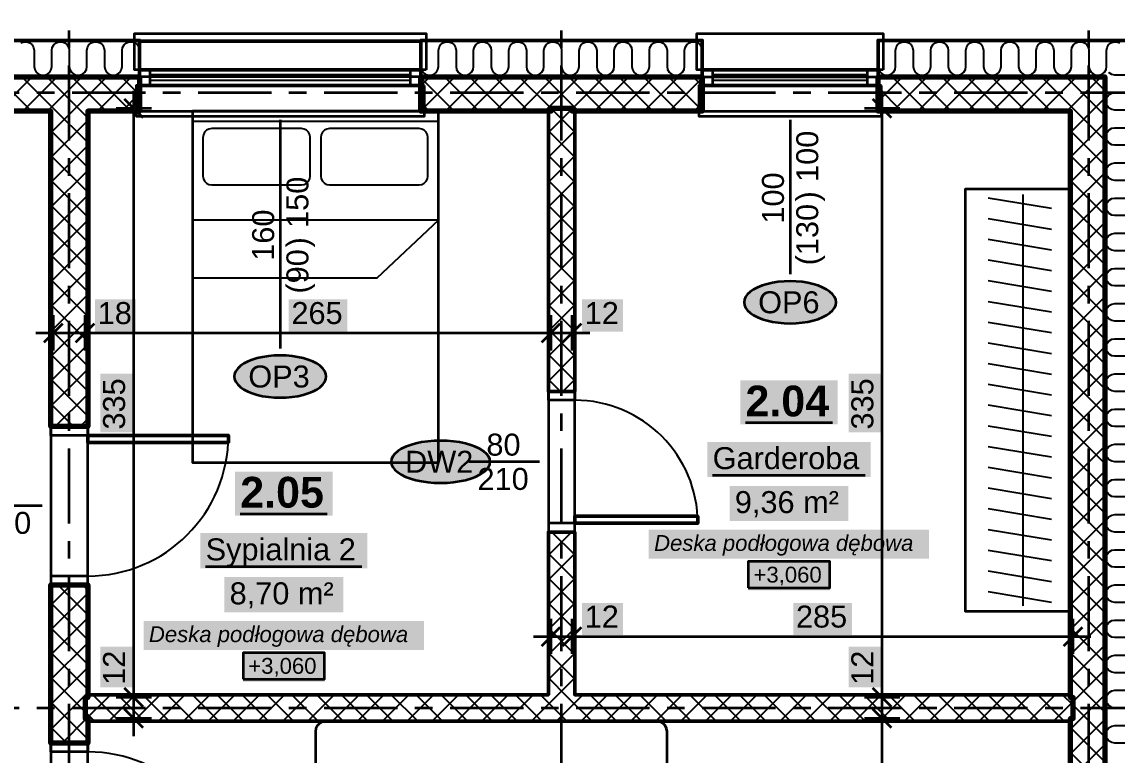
# Model space of a CAD drawing. Header units: metres. Extents: x -3.3 to 16.9, y -3.5 to 11.3.
# Drawn here: x 3.93 to 10.16, y 4.23 to 8.4 of the extents above; entities that cross this region are included whole.
import ezdxf

# ---------------------------------------------------------------- set-up
doc = ezdxf.new("R2010")
doc.units = ezdxf.units.M
doc.linetypes.add('PUNKTOWA', pattern=[10.5, 8.4, -1.05, 0, -1.05])
for name, color, linetype, lineweight in [('A-DRZWI', 3, 'Continuous', 35), ('A-KRESKOWANIE', 8, 'Continuous', 18), ('A-MASKA', 7, 'Continuous', 18), ('A-MEBLE', 8, 'Continuous', 18), ('A-OKNA', 3, 'Continuous', 35), ('A-OPISY', 2, 'Continuous', 25), ('A-OSIE', 1, 'PUNKTOWA', 25), ('A-POMIESZCZENIA', 2, 'Continuous', 25), ('A-SCIANY-DZIAL', 7, 'Continuous', 35), ('A-SCIANY-IZOL', 4, 'Continuous', 35), ('A-SCIANY-KONSTR', 7, 'Continuous', 50), ('A-WIDOK', 7, 'Continuous', 25), ('A-WYMIARY', 1, 'Continuous', 25)]:
    doc.layers.add(name, color=color, linetype=linetype, lineweight=lineweight)
doc.styles.add('PL_ARIAL', font='arial.ttf')
doc.styles.add('PL_ARIAL_B', font='arialbd.ttf')
doc.styles.add('PL_ARIAL_I', font='ariali.ttf')

msp = doc.modelspace()

# ---------------------------------------------------------------- hatches: boundary and pattern name
at = {"layer": 'A-MASKA', "true_color": 0xffffff}
for points in [[(4.3465, 6.6409), (4.5786, 6.6409), (4.5786, 6.8234), (4.3465, 6.8234)], [(5.4484, 6.6409), (5.7816, 6.6409), (5.7816, 6.8234), (5.4484, 6.8234)], [(7.1165, 6.6409), (7.3486, 6.6409), (7.3486, 6.8234), (7.1165, 6.8234)], [(4.5595, 6.0684), (4.5595, 6.4016), (4.377, 6.4016), (4.377, 6.0684)], [(8.8159, 6.0684), (8.8159, 6.4016), (8.6334, 6.4016), (8.6334, 6.0684)], [(7.1165, 4.9145), (7.3486, 4.9145), (7.3486, 5.097), (7.1165, 5.097)], [(8.3184, 4.9145), (8.6516, 4.9145), (8.6516, 5.097), (8.3184, 5.097)], [(4.5595, 4.6165), (4.5595, 4.8486), (4.377, 4.8486), (4.377, 4.6165)], [(8.8159, 4.6165), (8.8159, 4.8486), (8.6334, 4.8486), (8.6334, 4.6165)]]:
    msp.add_hatch(color=7, dxfattribs=at).paths.add_polyline_path(points)
at = {"layer": 'A-OPISY', "true_color": 0xffffff}
for points in [[(8.5618, 6.8073), (8.5595, 6.823), (8.5529, 6.8383), (8.5419, 6.8532), (8.5267, 6.8673), (8.5077, 6.8803), (8.4851, 6.8921), (8.4594, 6.9025), (8.4309, 6.9112), (8.4002, 6.9182), (8.3678, 6.9232), (8.3342, 6.9263), (8.3, 6.9273), (8.2658, 6.9263), (8.2322, 6.9232), (8.1998, 6.9182), (8.1691, 6.9112), (8.1406, 6.9025), (8.1149, 6.8921), (8.0923, 6.8803), (8.0733, 6.8673), (8.0581, 6.8532), (8.0471, 6.8383), (8.0405, 6.823), (8.0382, 6.8073), (8.0405, 6.7916), (8.0471, 6.7762), (8.0581, 6.7614), (8.0733, 6.7473), (8.0923, 6.7342), (8.1149, 6.7224), (8.1406, 6.7121), (8.1691, 6.7034), (8.1998, 6.6964), (8.2322, 6.6914), (8.2658, 6.6883), (8.3, 6.6873), (8.3342, 6.6883), (8.3678, 6.6914), (8.4002, 6.6964), (8.4309, 6.7034), (8.4594, 6.7121), (8.4851, 6.7224), (8.5077, 6.7342), (8.5267, 6.7473), (8.5419, 6.7614), (8.5529, 6.7762), (8.5595, 6.7916)], [(5.6618, 6.385), (5.6595, 6.4007), (5.6529, 6.4161), (5.6419, 6.4309), (5.6267, 6.445), (5.6077, 6.4581), (5.5851, 6.4699), (5.5594, 6.4802), (5.5309, 6.4889), (5.5002, 6.4959), (5.4678, 6.5009), (5.4342, 6.504), (5.4, 6.505), (5.3658, 6.504), (5.3322, 6.5009), (5.2998, 6.4959), (5.2691, 6.4889), (5.2406, 6.4802), (5.2149, 6.4699), (5.1923, 6.4581), (5.1733, 6.445), (5.1581, 6.4309), (5.1471, 6.4161), (5.1405, 6.4007), (5.1382, 6.385), (5.1405, 6.3693), (5.1471, 6.3539), (5.1581, 6.3391), (5.1733, 6.325), (5.1923, 6.3119), (5.2149, 6.3001), (5.2406, 6.2898), (5.2691, 6.2811), (5.2998, 6.2741), (5.3322, 6.2691), (5.3658, 6.266), (5.4, 6.265), (5.4342, 6.266), (5.4678, 6.2691), (5.5002, 6.2741), (5.5309, 6.2811), (5.5594, 6.2898), (5.5851, 6.3001), (5.6077, 6.3119), (5.6267, 6.325), (5.6419, 6.3391), (5.6529, 6.3539), (5.6595, 6.3693)], [(6.5938, 5.9), (6.5914, 5.9157), (6.5842, 5.9311), (6.5723, 5.9459), (6.556, 5.96), (6.5355, 5.9731), (6.5112, 5.9849), (6.4835, 5.9952), (6.4528, 6.0039), (6.4198, 6.0109), (6.3848, 6.0159), (6.3487, 6.019), (6.3119, 6.02), (6.2751, 6.019), (6.2389, 6.0159), (6.204, 6.0109), (6.1709, 6.0039), (6.1403, 5.9952), (6.1126, 5.9849), (6.0883, 5.9731), (6.0678, 5.96), (6.0515, 5.9459), (6.0396, 5.9311), (6.0324, 5.9157), (6.03, 5.9), (6.0324, 5.8843), (6.0396, 5.8689), (6.0515, 5.8541), (6.0678, 5.84), (6.0883, 5.8269), (6.1126, 5.8151), (6.1403, 5.8048), (6.1709, 5.7961), (6.204, 5.7891), (6.2389, 5.7841), (6.2751, 5.781), (6.3119, 5.78), (6.3487, 5.781), (6.3848, 5.7841), (6.4198, 5.7891), (6.4528, 5.7961), (6.4835, 5.8048), (6.5112, 5.8151), (6.5355, 5.8269), (6.556, 5.84), (6.5723, 5.8541), (6.5842, 5.8689), (6.5914, 5.8843)]]:
    msp.add_hatch(color=7, dxfattribs=at).paths.add_polyline_path(points)
at = {"layer": 'A-POMIESZCZENIA', "true_color": 0xffffff}
for points in [[(8.0161, 6.1131), (8.5712, 6.1131), (8.5712, 6.3631), (8.0161, 6.3631)], [(7.8294, 5.8131), (8.7579, 5.8131), (8.7579, 6.0131), (7.8294, 6.0131)], [(5.1424, 5.5942), (5.6974, 5.5942), (5.6974, 5.8442), (5.1424, 5.8442)], [(7.9557, 5.5631), (8.6316, 5.5631), (8.6316, 5.7631), (7.9557, 5.7631)], [(4.9455, 5.2942), (5.8943, 5.2942), (5.8943, 5.4942), (4.9455, 5.4942)], [(7.4964, 5.3481), (9.0909, 5.3481), (9.0909, 5.5131), (7.4964, 5.5131)], [(8.0618, 5.1681), (8.5255, 5.1681), (8.5255, 5.3331), (8.0618, 5.3331)], [(5.082, 5.0442), (5.7579, 5.0442), (5.7579, 5.2442), (5.082, 5.2442)], [(4.6227, 4.8292), (6.2171, 4.8292), (6.2171, 4.9942), (4.6227, 4.9942)], [(5.188, 4.6492), (5.6518, 4.6492), (5.6518, 4.8142), (5.188, 4.8142)]]:
    msp.add_hatch(color=7, dxfattribs=at).paths.add_polyline_path(points)

# ---------------------------------------------------------------- linework, layer by layer
at = {"layer": 'A-DRZWI', "lineweight": 35, "ltscale": 0.05}
for points in [[(7.075, 6.3), (7.075, 6.25), (6.925, 6.25), (6.925, 6.3)], [(4.305, 6.1), (4.305, 6.05), (4.095, 6.05), (4.095, 6.1)], [(7.075, 5.5), (7.075, 5.55), (6.925, 5.55), (6.925, 5.5)], [(4.305, 5.2), (4.305, 5.25), (4.095, 5.25), (4.095, 5.2)], [(4.305, 4.3), (4.305, 4.25), (4.095, 4.25), (4.095, 4.3)]]:
    msp.add_lwpolyline(points, close=True, dxfattribs=at)
at = {"layer": 'A-DRZWI', "lineweight": 50, "ltscale": 0.05}
for points in [[(4.305, 6.05), (5.105, 6.05), (5.105, 6.01), (4.305, 6.01)], [(7.075, 5.55), (7.775, 5.55), (7.775, 5.59), (7.075, 5.59)]]:
    msp.add_lwpolyline(points, close=True, dxfattribs=at)
at = {"layer": 'A-DRZWI', "lineweight": 25, "ltscale": 0.05}
for centre, radius, start, end in [((7.075, 5.55), 0.7, 0, 90), ((4.305, 6.05), 0.8, -90, 0), ((4.305, 3.45), 0.8, 0, 90)]:
    msp.add_arc(centre, radius, start, end, dxfattribs=at)
at = {"layer": 'A-KRESKOWANIE', "lineweight": 25, "ltscale": 0.05}
for points in [[(3.925, 8.2828), (3.9413, 8.2887), (3.9587, 8.2887), (3.975, 8.2828), (3.9883, 8.2716), (3.997, 8.2566), (4, 8.2395), (4, 8.1475), (4.003, 8.1304), (4.0117, 8.1154), (4.025, 8.1042), (4.0413, 8.0983), (4.0587, 8.0983), (4.075, 8.1042), (4.0883, 8.1154), (4.097, 8.1304), (4.1, 8.1475), (4.1, 8.2395), (4.103, 8.2566), (4.1117, 8.2716), (4.125, 8.2828), (4.1413, 8.2887), (4.1587, 8.2887), (4.175, 8.2828), (4.1883, 8.2716), (4.197, 8.2566), (4.2, 8.2395), (4.2, 8.1475), (4.203, 8.1304), (4.2117, 8.1154), (4.225, 8.1042), (4.2413, 8.0983), (4.2587, 8.0983), (4.275, 8.1042), (4.2883, 8.1154), (4.297, 8.1304), (4.3, 8.1475), (4.3, 8.2395), (4.303, 8.2566), (4.3117, 8.2716), (4.325, 8.2828), (4.3413, 8.2887), (4.3587, 8.2887), (4.375, 8.2828), (4.3883, 8.2716), (4.397, 8.2566), (4.4, 8.2395), (4.4, 8.1475), (4.403, 8.1304), (4.4117, 8.1154), (4.425, 8.1042), (4.4413, 8.0983), (4.4587, 8.0983), (4.475, 8.1042), (4.4883, 8.1154), (4.497, 8.1304), (4.5, 8.1475), (4.5, 8.2395), (4.503, 8.2566), (4.5117, 8.2716), (4.525, 8.2828), (4.5413, 8.2887), (4.5587, 8.2887), (4.575, 8.2828), (4.5883, 8.2716), (4.597, 8.2566), (4.6, 8.2395)], [(6.2, 8.1475), (6.203, 8.1304), (6.2117, 8.1154), (6.225, 8.1042), (6.2413, 8.0983), (6.2587, 8.0983), (6.275, 8.1042), (6.2883, 8.1154), (6.297, 8.1304), (6.3, 8.1475), (6.3, 8.1475), (6.3, 8.2395), (6.303, 8.2566), (6.3117, 8.2716), (6.325, 8.2828), (6.3413, 8.2887), (6.3587, 8.2887), (6.375, 8.2828), (6.3883, 8.2716), (6.397, 8.2566), (6.4, 8.2395), (6.4, 8.1475), (6.403, 8.1304), (6.4117, 8.1154), (6.425, 8.1042), (6.4413, 8.0983), (6.4587, 8.0983), (6.475, 8.1042), (6.4883, 8.1154), (6.497, 8.1304), (6.5, 8.1475), (6.5, 8.2395), (6.503, 8.2566), (6.5117, 8.2716), (6.525, 8.2828), (6.5413, 8.2887), (6.5587, 8.2887), (6.575, 8.2828), (6.5883, 8.2716), (6.597, 8.2566), (6.6, 8.2395), (6.6, 8.1475), (6.603, 8.1304), (6.6117, 8.1154), (6.625, 8.1042), (6.6413, 8.0983), (6.6587, 8.0983), (6.675, 8.1042), (6.6883, 8.1154), (6.697, 8.1304), (6.7, 8.1475), (6.7, 8.2395), (6.703, 8.2566), (6.7117, 8.2716), (6.725, 8.2828), (6.7413, 8.2887), (6.7587, 8.2887), (6.775, 8.2828), (6.7883, 8.2716), (6.797, 8.2566), (6.8, 8.2395), (6.8, 8.1475), (6.803, 8.1304), (6.8117, 8.1154), (6.825, 8.1042), (6.8413, 8.0983), (6.8587, 8.0983), (6.875, 8.1042), (6.8883, 8.1154), (6.897, 8.1304), (6.9, 8.1475), (6.9, 8.2395), (6.903, 8.2566), (6.9117, 8.2716), (6.925, 8.2828), (6.9413, 8.2887), (6.9587, 8.2887), (6.975, 8.2828), (6.9883, 8.2716), (6.997, 8.2566), (7, 8.2395), (7, 8.1475), (7.003, 8.1304), (7.0117, 8.1154), (7.025, 8.1042), (7.0413, 8.0983), (7.0587, 8.0983), (7.075, 8.1042), (7.0883, 8.1154), (7.097, 8.1304), (7.1, 8.1475), (7.1, 8.2395), (7.103, 8.2566), (7.1117, 8.2716), (7.125, 8.2828), (7.1413, 8.2887), (7.1587, 8.2887), (7.175, 8.2828), (7.1883, 8.2716), (7.197, 8.2566), (7.2, 8.2395), (7.2, 8.1475), (7.203, 8.1304), (7.2117, 8.1154), (7.225, 8.1042), (7.2413, 8.0983), (7.2587, 8.0983), (7.275, 8.1042), (7.2883, 8.1154), (7.297, 8.1304), (7.3, 8.1475), (7.3, 8.2395), (7.303, 8.2566), (7.3117, 8.2716), (7.325, 8.2828), (7.3413, 8.2887), (7.3587, 8.2887), (7.375, 8.2828), (7.3883, 8.2716), (7.397, 8.2566), (7.4, 8.2395), (7.4, 8.1475), (7.403, 8.1304), (7.4117, 8.1154), (7.425, 8.1042), (7.4413, 8.0983), (7.4587, 8.0983), (7.475, 8.1042), (7.4883, 8.1154), (7.497, 8.1304), (7.5, 8.1475), (7.5, 8.2395), (7.503, 8.2566), (7.5117, 8.2716), (7.525, 8.2828), (7.5413, 8.2887), (7.5587, 8.2887), (7.575, 8.2828), (7.5883, 8.2716), (7.597, 8.2566), (7.6, 8.2395), (7.6, 8.2395), (7.6, 8.1475), (7.603, 8.1304), (7.6117, 8.1154), (7.625, 8.1042), (7.6413, 8.0983), (7.6587, 8.0983), (7.675, 8.1042), (7.6883, 8.1154), (7.697, 8.1304), (7.7, 8.1475), (7.7, 8.2395), (7.703, 8.2566), (7.7117, 8.2716), (7.725, 8.2828), (7.7413, 8.2887), (7.7587, 8.2887), (7.775, 8.2828), (7.7883, 8.2716), (7.797, 8.2566), (7.8, 8.2395)], [(8.8, 8.1475), (8.803, 8.1304), (8.8117, 8.1154), (8.825, 8.1042), (8.8413, 8.0983), (8.8587, 8.0983), (8.875, 8.1042), (8.8883, 8.1154), (8.897, 8.1304), (8.9, 8.1475), (8.9, 8.2395), (8.903, 8.2566), (8.9117, 8.2716), (8.925, 8.2828), (8.9413, 8.2887), (8.9587, 8.2887), (8.975, 8.2828), (8.9883, 8.2716), (8.997, 8.2566), (9, 8.2395), (9, 8.1475), (9.003, 8.1304), (9.0117, 8.1154), (9.025, 8.1042), (9.0413, 8.0983), (9.0587, 8.0983), (9.075, 8.1042), (9.0883, 8.1154), (9.097, 8.1304), (9.1, 8.1475), (9.1, 8.2395), (9.103, 8.2566), (9.1117, 8.2716), (9.125, 8.2828), (9.1413, 8.2887), (9.1587, 8.2887), (9.175, 8.2828), (9.1883, 8.2716), (9.197, 8.2566), (9.2, 8.2395), (9.2, 8.1475), (9.203, 8.1304), (9.2117, 8.1154), (9.225, 8.1042), (9.2413, 8.0983), (9.2587, 8.0983), (9.275, 8.1042), (9.2883, 8.1154), (9.297, 8.1304), (9.3, 8.1475), (9.3, 8.2395), (9.303, 8.2566), (9.3117, 8.2716), (9.325, 8.2828), (9.3413, 8.2887), (9.3587, 8.2887), (9.375, 8.2828), (9.3883, 8.2716), (9.397, 8.2566), (9.4, 8.2395), (9.4, 8.1475), (9.403, 8.1304), (9.4117, 8.1154), (9.425, 8.1042), (9.4413, 8.0983), (9.4587, 8.0983), (9.475, 8.1042), (9.4883, 8.1154), (9.497, 8.1304), (9.5, 8.1475), (9.5, 8.2395), (9.503, 8.2566), (9.5117, 8.2716), (9.525, 8.2828), (9.5413, 8.2887), (9.5587, 8.2887), (9.575, 8.2828), (9.5883, 8.2716), (9.597, 8.2566), (9.6, 8.2395), (9.6, 8.1475), (9.603, 8.1304), (9.6117, 8.1154), (9.625, 8.1042), (9.6413, 8.0983), (9.6587, 8.0983), (9.675, 8.1042), (9.6883, 8.1154), (9.697, 8.1304), (9.7, 8.1475), (9.7, 8.2395), (9.703, 8.2566), (9.7117, 8.2716), (9.725, 8.2828), (9.7413, 8.2887), (9.7587, 8.2887), (9.775, 8.2828), (9.7883, 8.2716), (9.797, 8.2566), (9.8, 8.2395), (9.8, 8.1475), (9.803, 8.1304), (9.8117, 8.1154), (9.825, 8.1042), (9.8413, 8.0983), (9.8587, 8.0983), (9.875, 8.1042), (9.8883, 8.1154), (9.897, 8.1304), (9.9, 8.1475), (9.9, 8.2395), (9.903, 8.2566), (9.9117, 8.2716), (9.925, 8.2828), (9.9413, 8.2887), (9.9587, 8.2887), (9.975, 8.2828), (9.9883, 8.2716), (9.997, 8.2566), (10, 8.2395), (10, 8.1475), (10.003, 8.1304), (10.0117, 8.1154), (10.025, 8.1042), (10.0413, 8.0983), (10.0587, 8.0983), (10.075, 8.1042), (10.0883, 8.1154), (10.097, 8.1304), (10.1, 8.1475), (10.1, 8.2395), (10.103, 8.2566), (10.1117, 8.2716), (10.125, 8.2828), (10.1413, 8.2887), (10.1587, 8.2887), (10.175, 8.2828)], [(4.6, 8.2395), (4.6, 8.1475)], [(6.2, 8.2395), (6.2, 8.1475)], [(7.8, 8.2395), (7.8, 8.1475)], [(8.8, 8.2395), (8.8, 8.1475)], [(10.2395, 8.1), (10.1475, 8.1), (10.1304, 8.103), (10.1154, 8.1117), (10.1137, 8.1137)], [(3.9844, 7.895), (3.7894, 8.09)], [(3.7938, 7.895), (3.9888, 8.09)], [(4.1108, 7.91), (3.9308, 8.09)], [(3.9352, 7.895), (4.1302, 8.09)], [(4.2522, 7.91), (4.0722, 8.09)], [(4.0766, 7.895), (4.2716, 8.09)], [(4.4087, 7.895), (4.2137, 8.09)], [(4.233, 7.91), (4.413, 8.09)], [(4.5501, 7.895), (4.3551, 8.09)], [(4.3595, 7.895), (4.5545, 8.09)], [(4.6, 7.9865), (4.4965, 8.09)], [(6.2, 7.8971), (6.3929, 8.09)], [(6.2, 8.0385), (6.2515, 8.09)], [(6.3886, 7.895), (6.2, 8.0836)], [(6.53, 7.895), (6.335, 8.09)], [(6.3394, 7.895), (6.5344, 8.09)], [(6.6714, 7.895), (6.4764, 8.09)], [(6.4808, 7.895), (6.6758, 8.09)], [(6.8128, 7.895), (6.6178, 8.09)], [(6.6222, 7.895), (6.8172, 8.09)], [(6.94, 7.9092), (6.7592, 8.09)], [(6.7636, 7.895), (6.9586, 8.09)], [(7.0957, 7.895), (6.9007, 8.09)], [(6.9051, 7.895), (7.1001, 8.09)], [(7.2371, 7.895), (7.0421, 8.09)], [(7.06, 7.9085), (7.2415, 8.09)], [(7.3785, 7.895), (7.1835, 8.09)], [(7.1879, 7.895), (7.3829, 8.09)], [(7.5199, 7.895), (7.3249, 8.09)], [(7.3293, 7.895), (7.5243, 8.09)], [(7.6613, 7.895), (7.4663, 8.09)], [(7.4707, 7.895), (7.6657, 8.09)], [(7.8, 7.8978), (7.6078, 8.09)], [(7.6122, 7.895), (7.8, 8.0828)], [(7.8, 8.0392), (7.7492, 8.09)], [(8.8, 7.9515), (8.9385, 8.09)], [(9.0756, 7.895), (8.8806, 8.09)], [(8.8849, 7.895), (9.0799, 8.09)], [(9.217, 7.895), (9.022, 8.09)], [(9.0264, 7.895), (9.2214, 8.09)], [(9.3584, 7.895), (9.1634, 8.09)], [(9.1678, 7.895), (9.3628, 8.09)], [(9.4998, 7.895), (9.3048, 8.09)], [(9.3092, 7.895), (9.5042, 8.09)], [(9.6412, 7.895), (9.4462, 8.09)], [(9.4506, 7.895), (9.6456, 8.09)], [(9.7827, 7.895), (9.5877, 8.09)], [(9.5921, 7.895), (9.7871, 8.09)], [(9.9095, 7.9095), (9.7291, 8.09)], [(9.7335, 7.895), (9.9285, 8.09)], [(10.0505, 7.91), (9.8705, 8.09)], [(9.8749, 7.895), (10.0699, 8.09)], [(10.09, 8.0119), (10.0119, 8.09)], [(4.5009, 7.895), (4.6, 7.9941)], [(8.9341, 7.895), (8.8, 8.0291)], [(10.2395, 7.9), (10.1475, 7.9), (10.1304, 7.903), (10.1154, 7.9117), (10.1042, 7.925), (10.0983, 7.9413), (10.0983, 7.9587), (10.1042, 7.975), (10.1154, 7.9883), (10.1304, 7.997), (10.1475, 8), (10.2395, 8)], [(6.2471, 7.895), (6.2, 7.9421)], [(7.7536, 7.895), (7.8, 7.9414)], [(10.0313, 7.91), (10.09, 7.9687)], [(4.095, 7.772), (4.233, 7.91)], [(4.305, 7.7158), (4.1108, 7.91)], [(4.305, 7.8572), (4.2522, 7.91)], [(6.925, 7.7735), (7.06, 7.9085)], [(7.075, 7.7742), (6.94, 7.9092)], [(9.895, 7.7737), (10.0313, 7.91)], [(10.09, 7.7291), (9.9095, 7.9095)], [(10.09, 7.8705), (10.0505, 7.91)], [(4.095, 7.6305), (4.305, 7.8405)], [(9.895, 7.6323), (10.09, 7.8273)], [(10.2395, 7.7), (10.1475, 7.7), (10.1304, 7.703), (10.1154, 7.7117), (10.1042, 7.725), (10.0983, 7.7413), (10.0983, 7.7587), (10.1042, 7.775), (10.1154, 7.7883), (10.1304, 7.797), (10.1475, 7.8), (10.2395, 7.8)], [(4.305, 7.5744), (4.095, 7.7844)], [(7.075, 7.6328), (6.925, 7.7828)], [(6.925, 7.6321), (7.075, 7.7821)], [(10.09, 7.5877), (9.895, 7.7827)], [(4.095, 7.4891), (4.305, 7.6991)], [(9.895, 7.4908), (10.09, 7.6858)], [(4.305, 7.433), (4.095, 7.643)], [(7.075, 7.4914), (6.925, 7.6414)], [(6.925, 7.4907), (7.075, 7.6407)], [(10.09, 7.4462), (9.895, 7.6412)], [(4.095, 7.3477), (4.305, 7.5577)], [(9.895, 7.3494), (10.09, 7.5444)], [(10.2395, 7.5), (10.1475, 7.5), (10.1304, 7.503), (10.1154, 7.5117), (10.1042, 7.525), (10.0983, 7.5413), (10.0983, 7.5587), (10.1042, 7.575), (10.1154, 7.5883), (10.1304, 7.597), (10.1475, 7.6), (10.2395, 7.6)], [(4.305, 7.2916), (4.095, 7.5016)], [(7.075, 7.35), (6.925, 7.5)], [(6.925, 7.3493), (7.075, 7.4993)], [(10.09, 7.3048), (9.895, 7.4998)], [(4.095, 7.2063), (4.305, 7.4163)], [(4.305, 7.1501), (4.095, 7.3601)], [(7.075, 7.2086), (6.925, 7.3586)], [(6.925, 7.2078), (7.075, 7.3578)], [(9.895, 7.208), (10.09, 7.403)], [(10.09, 7.1634), (9.895, 7.3584)], [(10.2395, 7.3), (10.1475, 7.3), (10.1304, 7.303), (10.1154, 7.3117), (10.1042, 7.325), (10.0983, 7.3413), (10.0983, 7.3587), (10.1042, 7.375), (10.1154, 7.3883), (10.1304, 7.397), (10.1475, 7.4), (10.2395, 7.4)], [(4.095, 7.0648), (4.305, 7.2748)], [(9.895, 7.0666), (10.09, 7.2616)], [(4.305, 7.0087), (4.095, 7.2187)], [(7.075, 7.0671), (6.925, 7.2171)], [(6.925, 7.0664), (7.075, 7.2164)], [(10.09, 7.022), (9.895, 7.217)], [(10.2395, 7.1), (10.1475, 7.1), (10.1304, 7.103), (10.1154, 7.1117), (10.1042, 7.125), (10.0983, 7.1413), (10.0983, 7.1587), (10.1042, 7.175), (10.1154, 7.1883), (10.1304, 7.197), (10.1475, 7.2), (10.2395, 7.2)], [(4.095, 6.9234), (4.305, 7.1334)], [(9.895, 6.9252), (10.09, 7.1202)], [(4.305, 6.8673), (4.095, 7.0773)], [(7.075, 6.9257), (6.925, 7.0757)], [(6.925, 6.925), (7.075, 7.075)], [(10.09, 6.8806), (9.895, 7.0756)], [(4.095, 6.782), (4.305, 6.992)], [(9.895, 6.7837), (10.09, 6.9787)], [(10.2395, 6.9), (10.1475, 6.9), (10.1304, 6.903), (10.1154, 6.9117), (10.1042, 6.925), (10.0983, 6.9413), (10.0983, 6.9587), (10.1042, 6.975), (10.1154, 6.9883), (10.1304, 6.997), (10.1475, 7), (10.2395, 7)], [(4.305, 6.7259), (4.095, 6.9359)], [(7.075, 6.7843), (6.925, 6.9343)], [(6.925, 6.7836), (7.075, 6.9336)], [(10.09, 6.7391), (9.895, 6.9341)], [(4.095, 6.6406), (4.305, 6.8506)], [(4.305, 6.5844), (4.095, 6.7944)], [(7.075, 6.6429), (6.925, 6.7929)], [(6.925, 6.6422), (7.075, 6.7922)], [(9.895, 6.6423), (10.09, 6.8373)], [(10.09, 6.5977), (9.895, 6.7927)], [(10.2395, 6.7), (10.1475, 6.7), (10.1304, 6.703), (10.1154, 6.7117), (10.1042, 6.725), (10.0983, 6.7413), (10.0983, 6.7587), (10.1042, 6.775), (10.1154, 6.7883), (10.1304, 6.797), (10.1475, 6.8), (10.2395, 6.8)], [(4.095, 6.4992), (4.305, 6.7092)], [(9.895, 6.5009), (10.09, 6.6959)], [(4.305, 6.443), (4.095, 6.653)], [(7.075, 6.5015), (6.925, 6.6515)], [(6.925, 6.5007), (7.075, 6.6507)], [(10.09, 6.4563), (9.895, 6.6513)], [(4.095, 6.3577), (4.305, 6.5677)], [(9.895, 6.3595), (10.09, 6.5545)], [(10.2395, 6.5), (10.1475, 6.5), (10.1304, 6.503), (10.1154, 6.5117), (10.1042, 6.525), (10.0983, 6.5413), (10.0983, 6.5587), (10.1042, 6.575), (10.1154, 6.5883), (10.1304, 6.597), (10.1475, 6.6), (10.2395, 6.6)], [(4.305, 6.3016), (4.095, 6.5116)], [(7.075, 6.36), (6.925, 6.51)], [(6.925, 6.3593), (7.075, 6.5093)], [(10.09, 6.3149), (9.895, 6.5099)], [(4.095, 6.2163), (4.305, 6.4263)], [(4.305, 6.1602), (4.095, 6.3702)], [(6.9936, 6.3), (6.925, 6.3686)], [(7.0071, 6.3), (7.075, 6.3679)], [(9.895, 6.218), (10.09, 6.413)], [(10.09, 6.1735), (9.895, 6.3685)], [(10.2395, 6.3), (10.1475, 6.3), (10.1304, 6.303), (10.1154, 6.3117), (10.1042, 6.325), (10.0983, 6.3413), (10.0983, 6.3587), (10.1042, 6.375), (10.1154, 6.3883), (10.1304, 6.397), (10.1475, 6.4), (10.2395, 6.4)], [(4.1201, 6.1), (4.305, 6.2849)], [(9.895, 6.0766), (10.09, 6.2716)], [(4.2238, 6.1), (4.095, 6.2288)], [(10.09, 6.032), (9.895, 6.227)], [(10.2395, 6.1), (10.1475, 6.1), (10.1304, 6.103), (10.1154, 6.1117), (10.1042, 6.125), (10.0983, 6.1413), (10.0983, 6.1587), (10.1042, 6.175), (10.1154, 6.1883), (10.1304, 6.197), (10.1475, 6.2), (10.2395, 6.2)], [(4.2615, 6.1), (4.305, 6.1435)], [(9.895, 5.9352), (10.09, 6.1302)], [(10.09, 5.8906), (9.895, 6.0856)], [(9.895, 5.7938), (10.09, 5.9888)], [(10.2395, 5.9), (10.1475, 5.9), (10.1304, 5.903), (10.1154, 5.9117), (10.1042, 5.925), (10.0983, 5.9413), (10.0983, 5.9587), (10.1042, 5.975), (10.1154, 5.9883), (10.1304, 5.997), (10.1475, 6), (10.2395, 6)], [(10.09, 5.7492), (9.895, 5.9442)], [(9.895, 5.6524), (10.09, 5.8474)], [(10.09, 5.6078), (9.895, 5.8028)], [(10.2395, 5.7), (10.1475, 5.7), (10.1304, 5.703), (10.1154, 5.7117), (10.1042, 5.725), (10.0983, 5.7413), (10.0983, 5.7587), (10.1042, 5.775), (10.1154, 5.7883), (10.1304, 5.797), (10.1475, 5.8), (10.2395, 5.8)], [(9.895, 5.5109), (10.09, 5.7059)], [(10.09, 5.4663), (9.895, 5.6613)], [(9.895, 5.3695), (10.09, 5.5645)], [(10.2395, 5.5), (10.1475, 5.5), (10.1304, 5.503), (10.1154, 5.5117), (10.1042, 5.525), (10.0983, 5.5413), (10.0983, 5.5587), (10.1042, 5.575), (10.1154, 5.5883), (10.1304, 5.597), (10.1475, 5.6), (10.2395, 5.6)], [(6.925, 5.3694), (7.0556, 5.5)], [(7.075, 5.3701), (6.9451, 5.5)], [(10.09, 5.3249), (9.895, 5.5199)], [(9.895, 5.2281), (10.09, 5.4231)], [(7.075, 5.2287), (6.925, 5.3787)], [(6.925, 5.2279), (7.075, 5.3779)], [(10.09, 5.1835), (9.895, 5.3785)], [(10.2395, 5.3), (10.1475, 5.3), (10.1304, 5.303), (10.1154, 5.3117), (10.1042, 5.325), (10.0983, 5.3413), (10.0983, 5.3587), (10.1042, 5.375), (10.1154, 5.3883), (10.1304, 5.397), (10.1475, 5.4), (10.2395, 5.4)], [(7.075, 5.0872), (6.925, 5.2372)], [(6.925, 5.0865), (7.075, 5.2365)], [(9.895, 5.0867), (10.09, 5.2817)], [(10.09, 5.0421), (9.895, 5.2371)], [(4.095, 5.0849), (4.2101, 5.2)], [(4.305, 5.0288), (4.1338, 5.2)], [(4.305, 5.1702), (4.2752, 5.2)], [(10.2395, 5.1), (10.1475, 5.1), (10.1304, 5.103), (10.1154, 5.1117), (10.1042, 5.125), (10.0983, 5.1413), (10.0983, 5.1587), (10.1042, 5.175), (10.1154, 5.1883), (10.1304, 5.197), (10.1475, 5.2), (10.2395, 5.2)], [(4.095, 4.9435), (4.305, 5.1535)], [(9.895, 4.9453), (10.09, 5.1403)], [(4.305, 4.8874), (4.095, 5.0974)], [(7.075, 4.9458), (6.925, 5.0958)], [(6.925, 4.9451), (7.075, 5.0951)], [(10.09, 4.9007), (9.895, 5.0957)], [(4.095, 4.8021), (4.305, 5.0121)], [(9.895, 4.8038), (10.09, 4.9988)], [(10.2395, 4.9), (10.1475, 4.9), (10.1304, 4.903), (10.1154, 4.9117), (10.1042, 4.925), (10.0983, 4.9413), (10.0983, 4.9587), (10.1042, 4.975), (10.1154, 4.9883), (10.1304, 4.997), (10.1475, 5), (10.2395, 5)], [(4.305, 4.746), (4.095, 4.956)], [(7.075, 4.8044), (6.925, 4.9544)], [(6.925, 4.8037), (7.075, 4.9537)], [(10.09, 4.7592), (9.895, 4.9542)], [(4.095, 4.6607), (4.305, 4.8707)], [(4.305, 4.6045), (4.095, 4.8145)], [(7.075, 4.663), (6.925, 4.813)], [(6.925, 4.6623), (7.075, 4.8123)], [(9.895, 4.6624), (10.09, 4.8574)], [(10.09, 4.6178), (9.895, 4.8128)], [(10.2395, 4.7), (10.1475, 4.7), (10.1304, 4.703), (10.1154, 4.7117), (10.1042, 4.725), (10.0983, 4.7413), (10.0983, 4.7587), (10.1042, 4.775), (10.1154, 4.7883), (10.1304, 4.797), (10.1475, 4.8), (10.2395, 4.8)], [(4.095, 4.5193), (4.305, 4.7293)], [(4.29, 4.4781), (4.095, 4.6731)], [(9.91, 4.536), (10.09, 4.716)], [(7.0366, 4.56), (6.925, 4.6716)], [(6.9642, 4.56), (7.075, 4.6708)], [(10.09, 4.4764), (9.895, 4.6714)], [(4.095, 4.3778), (4.305, 4.5878)], [(4.2986, 4.44), (4.4336, 4.575)], [(4.4845, 4.425), (4.3345, 4.575)], [(4.425, 4.425), (4.575, 4.575)], [(4.626, 4.425), (4.476, 4.575)], [(4.5664, 4.425), (4.7164, 4.575)], [(4.7674, 4.425), (4.6174, 4.575)], [(4.7078, 4.425), (4.8578, 4.575)], [(4.9088, 4.425), (4.7588, 4.575)], [(4.8493, 4.425), (4.9993, 4.575)], [(5.0502, 4.425), (4.9002, 4.575)], [(4.9907, 4.425), (5.1407, 4.575)], [(5.1917, 4.425), (5.0417, 4.575)], [(5.1321, 4.425), (5.2821, 4.575)], [(5.3331, 4.425), (5.1831, 4.575)], [(5.2735, 4.425), (5.4235, 4.575)], [(5.4745, 4.425), (5.3245, 4.575)], [(5.4149, 4.425), (5.5649, 4.575)], [(5.6159, 4.425), (5.4659, 4.575)], [(5.5564, 4.425), (5.7064, 4.575)], [(5.7573, 4.425), (5.6073, 4.575)], [(5.6978, 4.425), (5.8478, 4.575)], [(5.8988, 4.425), (5.7488, 4.575)], [(5.8392, 4.425), (5.9892, 4.575)], [(6.0402, 4.425), (5.8902, 4.575)], [(5.9806, 4.425), (6.1306, 4.575)], [(6.1816, 4.425), (6.0316, 4.575)], [(6.1221, 4.425), (6.2721, 4.575)], [(6.323, 4.425), (6.173, 4.575)], [(6.2635, 4.425), (6.4135, 4.575)], [(6.4644, 4.425), (6.3144, 4.575)], [(6.4049, 4.425), (6.5549, 4.575)], [(6.6059, 4.425), (6.4559, 4.575)], [(6.5463, 4.425), (6.6963, 4.575)], [(6.7473, 4.425), (6.5973, 4.575)], [(6.6877, 4.425), (6.8377, 4.575)], [(6.8887, 4.425), (6.7387, 4.575)], [(6.8292, 4.425), (6.9642, 4.56)], [(7.0301, 4.425), (6.8801, 4.575)], [(6.9706, 4.425), (7.1206, 4.575)], [(7.1716, 4.425), (7.0366, 4.56)], [(7.112, 4.425), (7.262, 4.575)], [(7.313, 4.425), (7.163, 4.575)], [(7.2534, 4.425), (7.4034, 4.575)], [(7.4544, 4.425), (7.3044, 4.575)], [(7.3948, 4.425), (7.5448, 4.575)], [(7.5958, 4.425), (7.4458, 4.575)], [(7.5363, 4.425), (7.6863, 4.575)], [(7.7372, 4.425), (7.5872, 4.575)], [(7.6777, 4.425), (7.8277, 4.575)], [(7.8787, 4.425), (7.7287, 4.575)], [(7.8191, 4.425), (7.9691, 4.575)], [(8.0201, 4.425), (7.8701, 4.575)], [(7.9605, 4.425), (8.1105, 4.575)], [(8.1615, 4.425), (8.0115, 4.575)], [(8.102, 4.425), (8.252, 4.575)], [(8.3029, 4.425), (8.1529, 4.575)], [(8.2434, 4.425), (8.3934, 4.575)], [(8.4443, 4.425), (8.2943, 4.575)], [(8.3848, 4.425), (8.5348, 4.575)], [(8.5858, 4.425), (8.4358, 4.575)], [(8.5262, 4.425), (8.6762, 4.575)], [(8.7272, 4.425), (8.5772, 4.575)], [(8.6676, 4.425), (8.8176, 4.575)], [(8.8686, 4.425), (8.7186, 4.575)], [(8.8091, 4.425), (8.9591, 4.575)], [(9.01, 4.425), (8.86, 4.575)], [(8.9505, 4.425), (9.1005, 4.575)], [(9.1515, 4.425), (9.0015, 4.575)], [(9.0919, 4.425), (9.2419, 4.575)], [(9.2929, 4.425), (9.1429, 4.575)], [(9.2333, 4.425), (9.3833, 4.575)], [(9.4343, 4.425), (9.2843, 4.575)], [(9.3747, 4.425), (9.5247, 4.575)], [(9.5757, 4.425), (9.4257, 4.575)], [(9.5162, 4.425), (9.6662, 4.575)], [(9.7171, 4.425), (9.5671, 4.575)], [(9.6576, 4.425), (9.8076, 4.575)], [(9.8586, 4.425), (9.7086, 4.575)], [(9.91, 4.515), (9.85, 4.575)], [(9.895, 4.3796), (10.09, 4.5746)], [(10.2395, 4.5), (10.1475, 4.5), (10.1304, 4.503), (10.1154, 4.5117), (10.1042, 4.525), (10.0983, 4.5413), (10.0983, 4.5587), (10.1042, 4.575), (10.1154, 4.5883), (10.1304, 4.597), (10.1475, 4.6), (10.2395, 4.6)], [(4.305, 4.3217), (4.095, 4.5317)], [(9.799, 4.425), (9.91, 4.536)], [(10.09, 4.335), (9.91, 4.515)], [(4.1586, 4.3), (4.2986, 4.44)], [(4.3431, 4.425), (4.29, 4.4781)], [(9.895, 4.2381), (10.09, 4.4331)], [(4.1853, 4.3), (4.095, 4.3903)], [(10.09, 4.1936), (9.895, 4.3886)], [(10.2395, 4.3), (10.1475, 4.3), (10.1304, 4.303), (10.1154, 4.3117), (10.1042, 4.325), (10.0983, 4.3413), (10.0983, 4.3587), (10.1042, 4.375), (10.1154, 4.3883), (10.1304, 4.397), (10.1475, 4.4), (10.2395, 4.4)], [(4.3, 4.3), (4.305, 4.305)], [(9.895, 4.0967), (10.09, 4.2917)], [(10.09, 4.0521), (9.895, 4.2471)]]:
    msp.add_lwpolyline(points, dxfattribs=at)
at = {"layer": 'A-MEBLE', "lineweight": 35, "ltscale": 0.05}
for points in [[(6.3, 7.895), (4.9, 7.895), (4.9, 5.895), (6.3, 5.895)], [(9.895, 5.05), (9.895, 7.45), (9.295, 7.45), (9.295, 5.05)], [(5.66, 4.425), (5.6415, 4.4221), (5.6247, 4.4135), (5.6115, 4.4003), (5.6029, 4.3835), (5.6, 4.365), (5.6, 3.585), (5.6029, 3.5665), (5.6115, 3.5497), (5.6247, 3.5365), (5.6415, 3.5279), (5.66, 3.525), (7.54, 3.525), (7.5585, 3.5279), (7.5753, 3.5365), (7.5885, 3.5497), (7.5971, 3.5665), (7.6, 3.585), (7.6, 4.365), (7.5971, 4.3835), (7.5885, 4.4003), (7.5753, 4.4135), (7.5585, 4.4221), (7.54, 4.425)]]:
    msp.add_lwpolyline(points, close=True, dxfattribs=at)
at = {"layer": 'A-MEBLE', "lineweight": 25, "ltscale": 0.05}
for points in [[(6.3, 7.835), (4.9, 7.835)], [(9.625, 5.08), (9.625, 7.42)], [(9.787, 7.34), (9.427, 7.4)], [(6.3, 7.275), (4.9, 7.275)], [(6.3, 7.275), (5.95, 6.945), (4.9, 6.945)], [(9.787, 7.2221), (9.427, 7.2821)], [(9.787, 7.1042), (9.427, 7.1642)], [(9.787, 6.9863), (9.427, 7.0463)], [(9.787, 6.8684), (9.427, 6.9284)], [(9.787, 6.7505), (9.427, 6.8105)], [(9.787, 6.6326), (9.427, 6.6926)], [(9.787, 6.5147), (9.427, 6.5747)], [(9.787, 6.3968), (9.427, 6.4568)], [(9.787, 6.2789), (9.427, 6.3389)], [(9.787, 6.1611), (9.427, 6.2211)], [(9.787, 6.0432), (9.427, 6.1032)], [(9.787, 5.9253), (9.427, 5.9853)], [(9.787, 5.8074), (9.427, 5.8674)], [(9.787, 5.6895), (9.427, 5.7495)], [(9.787, 5.5716), (9.427, 5.6316)], [(9.787, 5.4537), (9.427, 5.5137)], [(9.787, 5.3358), (9.427, 5.3958)], [(9.787, 5.2179), (9.427, 5.2779)], [(9.787, 5.1), (9.427, 5.16)]]:
    msp.add_lwpolyline(points, dxfattribs=at)
for points in [[(5.01, 7.795), (4.9945, 7.7926), (4.9806, 7.7855), (4.9695, 7.7744), (4.9624, 7.7605), (4.96, 7.745), (4.96, 7.525), (4.9624, 7.5095), (4.9695, 7.4956), (4.9806, 7.4845), (4.9945, 7.4774), (5.01, 7.475), (5.52, 7.475), (5.5355, 7.4774), (5.5494, 7.4845), (5.5605, 7.4956), (5.5676, 7.5095), (5.57, 7.525), (5.57, 7.745), (5.5676, 7.7605), (5.5605, 7.7744), (5.5494, 7.7855), (5.5355, 7.7926), (5.52, 7.795)], [(5.68, 7.795), (5.6645, 7.7926), (5.6506, 7.7855), (5.6395, 7.7744), (5.6324, 7.7605), (5.63, 7.745), (5.63, 7.525), (5.6324, 7.5095), (5.6395, 7.4956), (5.6506, 7.4845), (5.6645, 7.4774), (5.68, 7.475), (6.19, 7.475), (6.2055, 7.4774), (6.2194, 7.4845), (6.2305, 7.4956), (6.2376, 7.5095), (6.24, 7.525), (6.24, 7.745), (6.2376, 7.7605), (6.2305, 7.7744), (6.2194, 7.7855), (6.2055, 7.7926), (6.19, 7.795)]]:
    msp.add_lwpolyline(points, close=True, dxfattribs=at)
at = {"layer": 'A-OKNA', "lineweight": 35, "ltscale": 0.05}
for points in [[(6.23, 8.13), (4.57, 8.13), (4.57, 8.337), (6.23, 8.337)], [(8.83, 8.13), (7.77, 8.13), (7.77, 8.337), (8.83, 8.337)], [(6.22, 8.04), (4.58, 8.04), (4.58, 7.865), (6.22, 7.865)], [(8.82, 8.04), (7.78, 8.04), (7.78, 7.865), (8.82, 7.865)]]:
    msp.add_lwpolyline(points, close=True, dxfattribs=at)
at = {"layer": 'A-OKNA', "lineweight": 50, "ltscale": 0.05}
for points in [[(6.2, 8.04), (4.6, 8.04), (4.6, 8.13), (6.2, 8.13)], [(8.8, 8.04), (7.8, 8.04), (7.8, 8.13), (8.8, 8.13)]]:
    msp.add_lwpolyline(points, close=True, dxfattribs=at)
at = {"layer": 'A-OKNA', "lineweight": 35, "ltscale": 0.05}
for points in [[(4.66, 8.04), (4.66, 8.13)], [(6.14, 8.04), (6.14, 8.13)], [(7.86, 8.04), (7.86, 8.13)], [(8.74, 8.04), (8.74, 8.13)]]:
    msp.add_lwpolyline(points, dxfattribs=at)
at = {"layer": 'A-OKNA', "lineweight": 25, "ltscale": 0.05}
for points in [[(6.14, 8.1012), (4.66, 8.1012)], [(8.74, 8.1012), (7.86, 8.1012)], [(6.14, 8.0688), (4.66, 8.0688)], [(8.74, 8.0688), (7.86, 8.0688)]]:
    msp.add_lwpolyline(points, dxfattribs=at)
at = {"layer": 'A-OPISY', "lineweight": 35, "ltscale": 0.05}
for points in [[(8.5618, 6.8073), (8.5595, 6.823), (8.5529, 6.8383), (8.5419, 6.8532), (8.5267, 6.8673), (8.5077, 6.8803), (8.4851, 6.8921), (8.4594, 6.9025), (8.4309, 6.9112), (8.4002, 6.9182), (8.3678, 6.9232), (8.3342, 6.9263), (8.3, 6.9273), (8.2658, 6.9263), (8.2322, 6.9232), (8.1998, 6.9182), (8.1691, 6.9112), (8.1406, 6.9025), (8.1149, 6.8921), (8.0923, 6.8803), (8.0733, 6.8673), (8.0581, 6.8532), (8.0471, 6.8383), (8.0405, 6.823), (8.0382, 6.8073), (8.0405, 6.7916), (8.0471, 6.7762), (8.0581, 6.7614), (8.0733, 6.7473), (8.0923, 6.7342), (8.1149, 6.7224), (8.1406, 6.7121), (8.1691, 6.7034), (8.1998, 6.6964), (8.2322, 6.6914), (8.2658, 6.6883), (8.3, 6.6873), (8.3342, 6.6883), (8.3678, 6.6914), (8.4002, 6.6964), (8.4309, 6.7034), (8.4594, 6.7121), (8.4851, 6.7224), (8.5077, 6.7342), (8.5267, 6.7473), (8.5419, 6.7614), (8.5529, 6.7762), (8.5595, 6.7916)], [(5.6618, 6.385), (5.6595, 6.4007), (5.6529, 6.4161), (5.6419, 6.4309), (5.6267, 6.445), (5.6077, 6.4581), (5.5851, 6.4699), (5.5594, 6.4802), (5.5309, 6.4889), (5.5002, 6.4959), (5.4678, 6.5009), (5.4342, 6.504), (5.4, 6.505), (5.3658, 6.504), (5.3322, 6.5009), (5.2998, 6.4959), (5.2691, 6.4889), (5.2406, 6.4802), (5.2149, 6.4699), (5.1923, 6.4581), (5.1733, 6.445), (5.1581, 6.4309), (5.1471, 6.4161), (5.1405, 6.4007), (5.1382, 6.385), (5.1405, 6.3693), (5.1471, 6.3539), (5.1581, 6.3391), (5.1733, 6.325), (5.1923, 6.3119), (5.2149, 6.3001), (5.2406, 6.2898), (5.2691, 6.2811), (5.2998, 6.2741), (5.3322, 6.2691), (5.3658, 6.266), (5.4, 6.265), (5.4342, 6.266), (5.4678, 6.2691), (5.5002, 6.2741), (5.5309, 6.2811), (5.5594, 6.2898), (5.5851, 6.3001), (5.6077, 6.3119), (5.6267, 6.325), (5.6419, 6.3391), (5.6529, 6.3539), (5.6595, 6.3693)], [(6.5938, 5.9), (6.5914, 5.9157), (6.5842, 5.9311), (6.5723, 5.9459), (6.556, 5.96), (6.5355, 5.9731), (6.5112, 5.9849), (6.4835, 5.9952), (6.4528, 6.0039), (6.4198, 6.0109), (6.3848, 6.0159), (6.3487, 6.019), (6.3119, 6.02), (6.2751, 6.019), (6.2389, 6.0159), (6.204, 6.0109), (6.1709, 6.0039), (6.1403, 5.9952), (6.1126, 5.9849), (6.0883, 5.9731), (6.0678, 5.96), (6.0515, 5.9459), (6.0396, 5.9311), (6.0324, 5.9157), (6.03, 5.9), (6.0324, 5.8843), (6.0396, 5.8689), (6.0515, 5.8541), (6.0678, 5.84), (6.0883, 5.8269), (6.1126, 5.8151), (6.1403, 5.8048), (6.1709, 5.7961), (6.204, 5.7891), (6.2389, 5.7841), (6.2751, 5.781), (6.3119, 5.78), (6.3487, 5.781), (6.3848, 5.7841), (6.4198, 5.7891), (6.4528, 5.7961), (6.4835, 5.8048), (6.5112, 5.8151), (6.5355, 5.8269), (6.556, 5.84), (6.5723, 5.8541), (6.5842, 5.8689), (6.5914, 5.8843)]]:
    msp.add_lwpolyline(points, close=True, dxfattribs=at)
at = {"layer": 'A-OSIE', "linetype": 'PUNKTOWA', "lineweight": 35, "ltscale": 0.050716, "flags": 128}
for points in [[(4.2, -2.437), (4.2, 10.237)], [(7, -2.437), (7, 10.237)], [(10, -2.437), (10, 10.237)]]:
    msp.add_lwpolyline(points, dxfattribs=at)
at = {"layer": 'A-OSIE', "linetype": 'PUNKTOWA', "lineweight": 35, "ltscale": 0.049636, "flags": 128}
for points in [[(-2.237, 8), (15.9, 8)], [(-2.237, 4.5), (15.9, 4.5)]]:
    msp.add_lwpolyline(points, dxfattribs=at)
at = {"layer": 'A-POMIESZCZENIA', "lineweight": 35, "ltscale": 0.05}
for points in [[(8.0461, 6.1231), (8.5412, 6.1231)], [(7.8594, 5.8231), (8.7279, 5.8231)], [(5.1724, 5.6042), (5.6674, 5.6042)], [(4.9755, 5.3042), (5.8643, 5.3042)]]:
    msp.add_lwpolyline(points, dxfattribs=at)
for points in [[(8.0618, 5.1831), (8.5255, 5.1831), (8.5255, 5.3331), (8.0618, 5.3331)], [(5.188, 4.6642), (5.6518, 4.6642), (5.6518, 4.8142), (5.188, 4.8142)]]:
    msp.add_lwpolyline(points, close=True, dxfattribs=at)
at = {"layer": 'A-SCIANY-DZIAL', "lineweight": 50, "ltscale": 0.05}
for points in [[(6.925, 7.895), (6.925, 7.895), (6.925, 7.895), (6.925, 7.895), (6.925, 7.895), (6.94, 7.895), (6.94, 7.895), (6.94, 7.895), (6.94, 7.895), (6.94, 7.895), (6.94, 7.895), (6.94, 7.895), (6.94, 7.895), (6.94, 7.895), (6.94, 7.895), (6.94, 7.895), (6.94, 7.895), (6.94, 7.895), (6.94, 7.895), (6.94, 7.895), (6.94, 7.895), (6.94, 7.895), (6.94, 7.91), (6.94, 7.91), (6.94, 7.91), (6.94, 7.91), (6.94, 7.91), (7.06, 7.91), (7.06, 7.91), (7.06, 7.91), (7.06, 7.91), (7.06, 7.91), (7.06, 7.895), (7.06, 7.895), (7.06, 7.895), (7.06, 7.895), (7.06, 7.895), (7.06, 7.895), (7.06, 7.895), (7.06, 7.895), (7.06, 7.895), (7.06, 7.895), (7.06, 7.895), (7.06, 7.895), (7.06, 7.895), (7.06, 7.895), (7.06, 7.895), (7.06, 7.895), (7.06, 7.895), (7.075, 7.895), (7.075, 7.895), (7.075, 7.895), (7.075, 6.3), (7.075, 6.3), (7.075, 6.3), (6.925, 6.3), (6.925, 6.3), (6.925, 6.3), (6.925, 6.3), (6.925, 6.3)], [(4.29, 4.44), (4.29, 4.56), (4.29, 4.56), (4.29, 4.56), (4.29, 4.56), (4.29, 4.56), (4.305, 4.56), (4.305, 4.56), (4.305, 4.56), (4.305, 4.56), (4.305, 4.56), (4.305, 4.56), (4.305, 4.56), (4.305, 4.56), (4.305, 4.56), (4.305, 4.56), (4.305, 4.56), (4.305, 4.56), (4.305, 4.56), (4.305, 4.56), (4.305, 4.56), (4.305, 4.56), (4.305, 4.56), (4.305, 4.575), (4.305, 4.575), (4.305, 4.575), (4.305, 4.575), (4.305, 4.575), (6.925, 4.575), (6.925, 4.575), (6.925, 4.575), (6.925, 4.575), (6.925, 4.575), (6.925, 4.575), (6.925, 4.575), (6.925, 4.575), (6.925, 4.575), (6.925, 4.575), (6.925, 4.575), (6.925, 4.575), (6.925, 4.575), (6.925, 4.575), (6.925, 4.575), (6.925, 4.575), (6.925, 4.575), (6.925, 5.5), (6.925, 5.5), (6.925, 5.5), (6.925, 5.5), (6.925, 5.5), (7.075, 5.5), (7.075, 5.5), (7.075, 5.5), (7.075, 4.575), (7.075, 4.575), (7.075, 4.575), (7.075, 4.575), (7.075, 4.575), (7.075, 4.575), (7.075, 4.575), (7.075, 4.575), (7.075, 4.575), (7.075, 4.575), (7.075, 4.575), (7.075, 4.575), (7.075, 4.575), (7.075, 4.575), (7.075, 4.575), (7.075, 4.575), (7.075, 4.575), (9.895, 4.575), (9.895, 4.575), (9.895, 4.575), (9.895, 4.575), (9.895, 4.575), (9.895, 4.56), (9.895, 4.56), (9.895, 4.56), (9.895, 4.56), (9.895, 4.56), (9.895, 4.56), (9.895, 4.56), (9.895, 4.56), (9.895, 4.56), (9.895, 4.56), (9.895, 4.56), (9.895, 4.56), (9.895, 4.56), (9.895, 4.56), (9.895, 4.56), (9.895, 4.56), (9.895, 4.56), (9.91, 4.56), (9.91, 4.56), (9.91, 4.56), (9.91, 4.56), (9.91, 4.56), (9.91, 4.44), (9.91, 4.44), (9.91, 4.44), (9.91, 4.44), (9.91, 4.44), (9.895, 4.44), (9.895, 4.44), (9.895, 4.44), (9.895, 4.44), (9.895, 4.44), (9.895, 4.44), (9.895, 4.44), (9.895, 4.44), (9.895, 4.44), (9.895, 4.44), (9.895, 4.44), (9.895, 4.44), (9.895, 4.44), (9.895, 4.44), (9.895, 4.44), (9.895, 4.44), (9.895, 4.44), (9.895, 4.425), (9.895, 4.425), (9.895, 4.425), (9.895, 4.425), (4.305, 4.425), (4.305, 4.425), (4.305, 4.425), (4.305, 4.44), (4.305, 4.44), (4.305, 4.44), (4.305, 4.44), (4.305, 4.44), (4.305, 4.44), (4.305, 4.44), (4.305, 4.44), (4.305, 4.44), (4.305, 4.44), (4.305, 4.44), (4.305, 4.44), (4.305, 4.44), (4.305, 4.44), (4.305, 4.44), (4.305, 4.44), (4.305, 4.44), (4.29, 4.44), (4.29, 4.44), (4.29, 4.44), (4.29, 4.44)]]:
    msp.add_lwpolyline(points, close=True, dxfattribs=at)
at = {"layer": 'A-SCIANY-IZOL', "lineweight": 50, "ltscale": 0.05}
for points in [[(2.8, 8.09), (2.8, 8.09), (2.8, 8.297), (2.8, 8.297), (2.8, 8.297), (4.6, 8.297), (4.6, 8.297), (4.6, 8.297), (4.6, 8.09), (4.6, 8.09), (4.6, 8.09), (2.8, 8.09)], [(6.2, 8.09), (6.2, 8.09), (6.2, 8.297), (6.2, 8.297), (6.2, 8.297), (7.8, 8.297), (7.8, 8.297), (7.8, 8.297), (7.8, 8.09), (7.8, 8.09), (7.8, 8.09), (6.2, 8.09)]]:
    msp.add_lwpolyline(points, close=True, dxfattribs=at)
msp.add_lwpolyline([(10.09, 3.6), (10.09, 8.09), (10.09, 8.09), (10.09, 8.09), (10.09, 8.09), (10.09, 8.09), (10.09, 8.09), (10.09, 8.09), (10.09, 8.09), (10.09, 8.09), (10.09, 8.09), (10.09, 8.09), (10.09, 8.09), (10.09, 8.09), (10.09, 8.09), (10.09, 8.09), (10.09, 8.09), (10.09, 8.09), (8.8, 8.09), (8.8, 8.09), (8.8, 8.09), (8.8, 8.297), (8.8, 8.297), (8.8, 8.297), (10.297, 8.297)], dxfattribs=at)
at = {"layer": 'A-SCIANY-KONSTR', "lineweight": 70, "ltscale": 0.05}
for points in [[(2.8, 8.09), (4.6, 8.09), (4.6, 8.09), (4.6, 8.09), (4.6, 8.09), (4.6, 7.895), (4.6, 7.895), (4.6, 7.895), (4.305, 7.895), (4.305, 7.895), (4.305, 7.895), (4.305, 7.895), (4.305, 7.895), (4.305, 7.895), (4.305, 7.895), (4.305, 7.895), (4.305, 7.895), (4.305, 7.895), (4.305, 7.895), (4.305, 7.895), (4.305, 7.895), (4.305, 7.895), (4.305, 7.895), (4.305, 7.895), (4.305, 7.895), (4.305, 6.1), (4.305, 6.1), (4.305, 6.1), (4.29, 6.1), (4.29, 6.1), (4.095, 6.1), (4.095, 6.1), (4.095, 6.1), (4.095, 6.1), (4.095, 6.1), (4.095, 7.895), (4.095, 7.895), (4.095, 7.895), (4.095, 7.895), (4.095, 7.895), (4.095, 7.895), (4.095, 7.895), (4.095, 7.895), (4.095, 7.895), (4.095, 7.895), (4.095, 7.895), (4.095, 7.895), (4.095, 7.895), (4.095, 7.895), (4.095, 7.895), (4.095, 7.895), (4.095, 7.895), (2.8, 7.895)], [(9.895, 3.6), (9.895, 4.44), (9.895, 4.44), (9.895, 4.44), (9.895, 4.44), (9.91, 4.44), (9.91, 4.44), (9.91, 4.44), (9.91, 4.44), (9.91, 4.44), (9.91, 4.44), (9.91, 4.44), (9.91, 4.44), (9.91, 4.44), (9.91, 4.44), (9.91, 4.44), (9.91, 4.44), (9.91, 4.44), (9.91, 4.44), (9.91, 4.44), (9.91, 4.44), (9.91, 4.44), (9.91, 4.56), (9.91, 4.56), (9.91, 4.56), (9.91, 4.56), (9.91, 4.56), (9.91, 4.56), (9.91, 4.56), (9.91, 4.56), (9.91, 4.56), (9.91, 4.56), (9.91, 4.56), (9.91, 4.56), (9.91, 4.56), (9.91, 4.56), (9.91, 4.56), (9.91, 4.56), (9.91, 4.56), (9.895, 4.56), (9.895, 4.56), (9.895, 4.56), (9.895, 4.56), (9.895, 7.895), (9.895, 7.895), (9.895, 7.895), (9.895, 7.895), (9.895, 7.895), (9.895, 7.895), (9.895, 7.895), (9.895, 7.895), (9.895, 7.895), (9.895, 7.895), (9.895, 7.895), (9.895, 7.895), (9.895, 7.895), (9.895, 7.895), (9.895, 7.895), (9.895, 7.895), (9.895, 7.895), (8.8, 7.895), (8.8, 7.895), (8.8, 7.895), (8.8, 7.895), (8.8, 8.09), (8.8, 8.09), (8.8, 8.09), (8.8, 8.09), (8.8, 8.09), (10.09, 8.09), (10.09, 8.09), (10.09, 8.09), (10.09, 8.09), (10.09, 8.09), (10.09, 3.6)]]:
    msp.add_lwpolyline(points, dxfattribs=at)
for points in [[(6.2, 8.09), (6.2, 8.09), (6.2, 8.09), (6.2, 8.09), (7.8, 8.09), (7.8, 8.09), (7.8, 8.09), (7.8, 8.09), (7.8, 7.895), (7.8, 7.895), (7.8, 7.895), (7.06, 7.895), (7.06, 7.895), (7.06, 7.895), (7.06, 7.91), (7.06, 7.91), (7.06, 7.91), (7.06, 7.91), (7.06, 7.91), (7.06, 7.91), (7.06, 7.91), (7.06, 7.91), (7.06, 7.91), (7.06, 7.91), (7.06, 7.91), (7.06, 7.91), (7.06, 7.91), (7.06, 7.91), (7.06, 7.91), (7.06, 7.91), (7.06, 7.91), (6.94, 7.91), (6.94, 7.91), (6.94, 7.91), (6.94, 7.91), (6.94, 7.91), (6.94, 7.91), (6.94, 7.91), (6.94, 7.91), (6.94, 7.91), (6.94, 7.91), (6.94, 7.91), (6.94, 7.91), (6.94, 7.91), (6.94, 7.91), (6.94, 7.91), (6.94, 7.91), (6.94, 7.91), (6.94, 7.895), (6.94, 7.895), (6.94, 7.895), (6.2, 7.895), (6.2, 7.895), (6.2, 7.895)], [(4.095, 5.2), (4.095, 5.2), (4.095, 5.2), (4.095, 5.2), (4.095, 5.2), (4.305, 5.2), (4.305, 5.2), (4.305, 5.2), (4.305, 4.56), (4.305, 4.56), (4.305, 4.56), (4.29, 4.56), (4.29, 4.56), (4.29, 4.56), (4.29, 4.56), (4.29, 4.56), (4.29, 4.56), (4.29, 4.56), (4.29, 4.56), (4.29, 4.56), (4.29, 4.56), (4.29, 4.56), (4.29, 4.56), (4.29, 4.56), (4.29, 4.56), (4.29, 4.56), (4.29, 4.56), (4.29, 4.56), (4.29, 4.44), (4.29, 4.44), (4.29, 4.44), (4.29, 4.44), (4.29, 4.44), (4.29, 4.44), (4.29, 4.44), (4.29, 4.44), (4.29, 4.44), (4.29, 4.44), (4.29, 4.44), (4.29, 4.44), (4.29, 4.44), (4.29, 4.44), (4.29, 4.44), (4.29, 4.44), (4.29, 4.44), (4.305, 4.44), (4.305, 4.44), (4.305, 4.44), (4.305, 4.3), (4.305, 4.3), (4.305, 4.3), (4.095, 4.3), (4.095, 4.3), (4.095, 4.3), (4.095, 4.3), (4.095, 4.3)]]:
    msp.add_lwpolyline(points, close=True, dxfattribs=at)
at = {"layer": 'A-WIDOK', "lineweight": 35, "ltscale": 0.05}
for points in [[(4.6005, 8.297), (6.1995, 8.297)], [(4.6005, 8.29), (6.1995, 8.29)], [(6.1995, 8.09), (4.6005, 8.09)], [(7.8005, 8.09), (8.7995, 8.09)], [(4.6005, 7.895), (6.1995, 7.895)], [(7.8005, 7.895), (8.7995, 7.895)], [(6.925, 6.2995), (6.925, 5.5005)], [(7.075, 5.5005), (7.075, 6.2995)], [(4.095, 6.0995), (4.095, 5.2005)], [(4.305, 5.2005), (4.305, 6.0995)], [(4.095, 4.2995), (4.095, 3.4005)], [(4.305, 3.4005), (4.305, 4.2995)]]:
    msp.add_lwpolyline(points, dxfattribs=at)
at = {"layer": 'A-WYMIARY', "lineweight": 35, "ltscale": 0.05}
for points in [[(4.567, 4.34), (4.567, 8.01)], [(8.8234, -0.01), (8.8234, 8.01)], [(4.62, 7.857), (4.514, 7.963)], [(8.8764, 7.857), (8.7704, 7.963)], [(4.667, 7.91), (4.467, 7.91)], [(8.9234, 7.91), (8.7234, 7.91)], [(5.4, 7.845), (5.4, 6.545)], [(8.3, 7.845), (8.3, 6.9673)], [(4.11, 6.5334), (4.11, 6.7334)], [(4.29, 6.5334), (4.29, 6.7334)], [(6.94, 6.5334), (6.94, 6.7334)], [(7.06, 6.5334), (7.06, 6.7334)], [(4.057, 6.5804), (4.163, 6.6864)], [(4.237, 6.5804), (4.343, 6.6864)], [(6.887, 6.5804), (6.993, 6.6864)], [(7.007, 6.5804), (7.113, 6.6864)], [(4.01, 6.6334), (7.16, 6.6334)], [(6.875, 5.9), (6.4719, 5.9)], [(4.045, 5.65), (3.6419, 5.65)], [(6.94, 4.807), (6.94, 5.007)], [(7.06, 4.807), (7.06, 5.007)], [(9.91, 4.807), (9.91, 5.007)], [(6.887, 4.854), (6.993, 4.96)], [(7.007, 4.854), (7.113, 4.96)], [(9.857, 4.854), (9.963, 4.96)], [(6.84, 4.907), (10.01, 4.907)], [(4.62, 4.507), (4.514, 4.613)], [(8.8764, 4.507), (8.7704, 4.613)], [(4.667, 4.56), (4.467, 4.56)], [(8.9234, 4.56), (8.7234, 4.56)], [(4.62, 4.387), (4.514, 4.493)], [(8.8764, 4.387), (8.7704, 4.493)], [(4.667, 4.44), (4.467, 4.44)], [(8.9234, 4.44), (8.7234, 4.44)]]:
    msp.add_lwpolyline(points, dxfattribs=at)

# ---------------------------------------------------------------- texts
at = {"layer": 'A-OPISY', "style": 'PL_ARIAL'}
for s, p in [('OP6', (8.1182, 6.7448)), ('OP3', (5.2182, 6.3225)), ('DW2', (6.11, 5.8375))]:
    msp.add_text(s, height=0.125, dxfattribs=at).set_placement(p)
at = {"layer": 'A-POMIESZCZENIA'}
for s, height, style, p in [('2.04', 0.175, 'PL_ARIAL_B', (8.0461, 6.1581)), ('Garderoba', 0.125, 'PL_ARIAL', (7.8594, 5.8581)), ('2.05', 0.175, 'PL_ARIAL_B', (5.1724, 5.6392)), ('9,36 m²', 0.125, 'PL_ARIAL', (7.9857, 5.6081)), ('Deska podłogowa dębowa', 0.09, 'PL_ARIAL_I', (7.5264, 5.3931)), ('Sypialnia 2', 0.125, 'PL_ARIAL', (4.9755, 5.3392)), ('+3,060', 0.09, 'PL_ARIAL', (8.0918, 5.2131)), ('8,70 m²', 0.125, 'PL_ARIAL', (5.112, 5.0892)), ('Deska podłogowa dębowa', 0.09, 'PL_ARIAL_I', (4.6527, 4.8742)), ('+3,060', 0.09, 'PL_ARIAL', (5.218, 4.6942))]:
    msp.add_text(s, height=height, dxfattribs=dict(at, style=style)).set_placement(p)
at = {"layer": 'A-WYMIARY', "style": 'PL_ARIAL'}
for s, p in [('100', (8.46, 7.4919)), ('100', (8.265, 7.2546)), ('150', (5.56, 7.2302)), (') ', (8.46, 7.3809)), ('(130', (8.46, 7.0173)), ('160', (5.365, 7.0434)), (') ', (5.56, 7.1192)), ('(90', (5.56, 6.8567)), ('335', (4.517, 6.0834)), ('335', (8.7734, 6.0834)), ('12', (4.517, 4.6315)), ('12', (8.7734, 4.6315))]:
    msp.add_text(s, height=0.125, rotation=90, dxfattribs=at).set_placement(p)
for s, p in [('18', (4.3615, 6.6834)), ('265', (5.4634, 6.6834)), ('12', (7.1315, 6.6834)), ('80', (6.5724, 5.935)), ('210', (6.5219, 5.74)), ('210', (3.6919, 5.49)), ('12', (7.1315, 4.957)), ('285', (8.3334, 4.957))]:
    msp.add_text(s, height=0.125, dxfattribs=at).set_placement(p)

doc.saveas('drawing.dxf')
